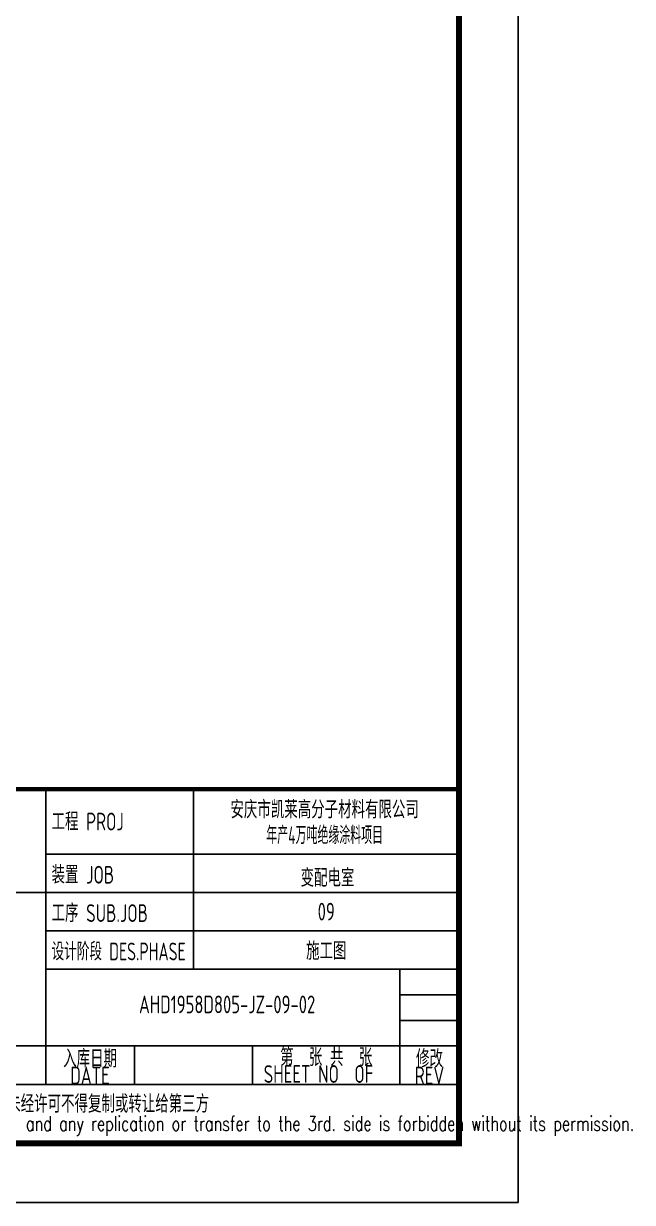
# Model space of a CAD drawing. Extents: x 4924227 to 5052693, y -485691 to -238224.
# Drawn here: x 5033174 to 5043489, y -422737 to -402772 of the extents above; entities that cross this region are included whole.
import ezdxf
from ezdxf.enums import TextEntityAlignment as Align

# ---------------------------------------------------------------- set-up
doc = ezdxf.new("R2010")
doc.units = 0
doc.header["$LTSCALE"] = 1000
doc.header["$MEASUREMENT"] = 0
doc.layers.get('0').update_dxf_attribs({"linetype": 'CONTINUOUS'})
doc.layers.add('PUB_TITLE', color=4, linetype='CONTINUOUS')
doc.styles.add('ECEC_TQ', font='txt_l.shx', dxfattribs={"bigfont": 'hztxt_l.shx'})
doc.styles.add('sceie', font='sceie.shx', dxfattribs={"bigfont": 'sceic.shx'})

msp = doc.modelspace()

# ---------------------------------------------------------------- linework, layer by layer
for p, q in [((5033551.5, -420737.3), (5033551.5, -415737.3)), ((5036051.5, -418787.3), (5036051.5, -415737.3)), ((5040551.5, -421737.3), (5040551.5, -415737.3)), ((5033551.5, -416837.3), (5040551.5, -416837.3)), ((5022551.5, -417487.3), (5033551.5, -417487.3)), ((5033551.5, -417487.3), (5040551.5, -417487.3)), ((5033551.5, -418137.3), (5040551.5, -418137.3)), ((5033551.5, -418787.3), (5040551.5, -418787.3)), ((5039551.5, -420737.3), (5039551.5, -418787.3)), ((5039551.5, -419220.7), (5040551.5, -419220.7)), ((5039551.5, -419654), (5040551.5, -419654)), ((5028051.5, -420087.3), (5040551.5, -420087.3)), ((5035051.5, -420737.3), (5035051.5, -420087.3)), ((5037051.5, -420737.3), (5037051.5, -420087.3)), ((5022551.5, -420737.3), (5040551.5, -420737.3)), ((5022551.5, -421737.3), (5040551.5, -421737.3))]:
    msp.add_line(p, q)
at = {"const_width": 70}
msp.add_lwpolyline([(5040551.5, -415737.3), (5022551.5, -415737.3)], dxfattribs=at)
at = {"layer": 'PUB_TITLE', "color": 4}
msp.add_lwpolyline([(4957451.5, -422737.3), (5041551.5, -422737.3), (5041551.5, -363337.3), (4957451.5, -363337.3)], close=True, dxfattribs=at)
at = {"layer": 'PUB_TITLE', "color": 4, "const_width": 100}
msp.add_lwpolyline([(4959951.5, -421737.3), (5040551.5, -421737.3), (5040551.5, -364337.3), (4959951.5, -364337.3)], close=True, dxfattribs=at)

# ---------------------------------------------------------------- texts
for s, height, style, width, p in [('安庆市凯莱高分子材料有限公司', 300, 'sceie', 0.8, (5038275.2, -416067.2)), ('年产4万吨绝缘涂料项目', 300, 'sceie', 0.65, (5038275.2, -416502.2)), ('变配电室', 300, 'sceie', 0.8, (5038323, -417223.3)), ('09', 300, 'sceie', 0.8, (5038301.5, -417812.3)), ('施工图', 300, 'sceie', 0.8, (5038301.5, -418462.3)), ('入库日期', 300, 'sceie', 0.8, (5034301.5, -420287.3)), ('第  张 共  张', 300, 'sceie', 0.8, (5038301.5, -420262.3)), ('修改', 300, 'sceie', 0.8, (5040051.5, -420287.3)), ('DATE', 300, 'sceie', 0.8, (5034301.5, -420587.3)), ('SHEET NO  OF  ', 300, 'sceie', 0.8, (5038301.5, -420562.3)), ('REV', 300, 'sceie', 0.8, (5040051.5, -420587.3)), ('本文件专有权属安徽华东化工医药工程有限责任公司所有,未经许可不得复制或转让给第三方', 300, 'sceie', 0.8, (5031722.6, -421086.2)), ('The proprietary right of this document belongs to Anhui Huadong Chemical And Medical Engineering  Co.,Ltd.  and any replication or transfer to the 3rd. side is forbidden without its permission. ', 250, 'ECEC_TQ', 0.72, (5031551.5, -421437.3))]:
    msp.add_text(s, height=height, dxfattribs=dict(style=style, width=width)).set_placement(p, align=Align.MIDDLE)
at = {"style": 'sceie'}
for s, width, p in [('工程 PROJ', 0.8, (5033648.4, -416437.3)), ('装置 JOB', 0.8, (5033648.4, -417337.3)), ('工序 SUB.JOB', 0.8, (5033648.4, -417987.3)), ('设计阶段 DES.PHASE', 0.75, (5033648.4, -418637.3))]:
    msp.add_text(s, height=300, dxfattribs=dict(at, width=width)).set_placement(p)
at = {"style": 'sceie', "width": 0.8}
msp.add_attdef('AHD1958D805-JZ-09-02', text='200320-02-040', height=300, dxfattribs=at).set_placement((5036622.3, -419383.6), align=Align.MIDDLE)

doc.saveas('drawing.dxf')
